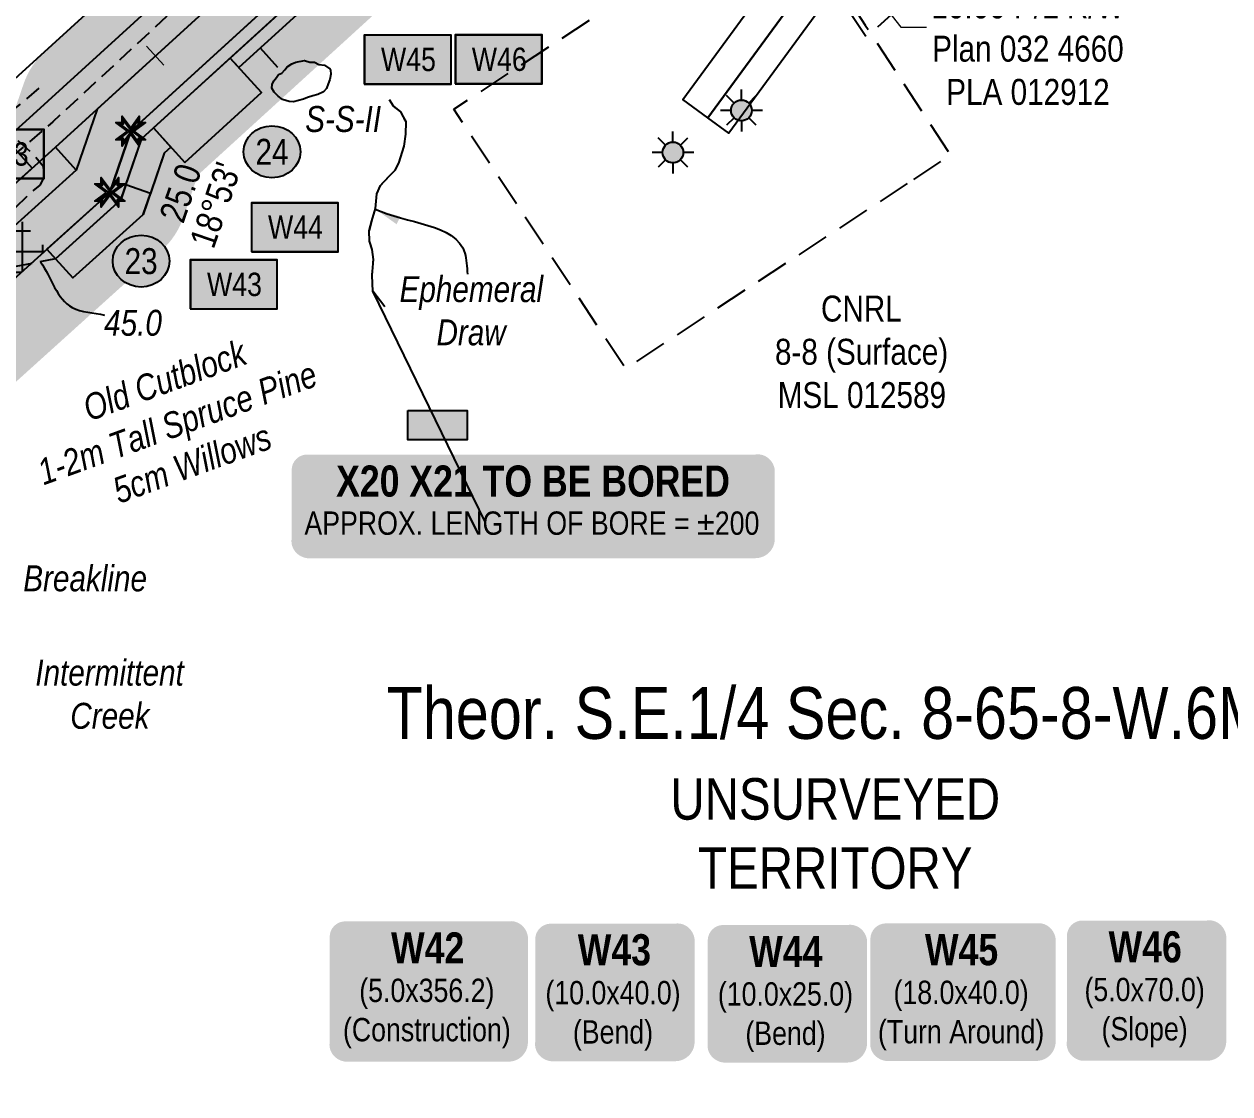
# Model space of a CAD drawing. Extents: x 355004 to 366534, y 6048595 to 6058688.
# Drawn here: x 359943.1 to 360408.2, y 6052949.8 to 6053362.4 of the extents above; entities that cross this region are included whole.
import ezdxf
from ezdxf.enums import TextEntityAlignment as Align

# ---------------------------------------------------------------- set-up
doc = ezdxf.new("R2010")
doc.units = 0
doc.header["$LTSCALE"] = 5
doc.header["$PDSIZE"] = 5
for name, pattern in [('foc-ACCESSROAD', [3.75, 2.5, -1.25]), ('foc-TIELINE', [1.875, 1.25, -0.625]), ('foc-TOPO-ephemeral', [6.25, 3.125, -0.625, 0.625, -0.625, 0.625, -0.625]), ('UG_PIPE', [1.875, 1.25, -0.625])]:
    doc.linetypes.add(name, pattern=pattern)
doc.layers.get('Defpoints').update_dxf_attribs({"color": 9})
for name, color, linetype in [('AS-PIPE-UG', 44, 'UG_PIPE'), ('AS-UNDERLAY-H', 141, 'Continuous'), ('C-AR', 13, 'foc-ACCESSROAD'), ('C-RW', 13, 'Continuous'), ('C-SYMBOL', 7, 'Continuous'), ('C-WS', 13, 'foc-ACCESSROAD'), ('C-WS-S', 8, 'Continuous'), ('L-BD1', 253, 'Continuous'), ('L-MON', 1, 'Continuous'), ('L-UNS-T', 3, 'Continuous'), ('P-BUFFER-H 30m', 51, 'Continuous'), ('P-ELEVATION', 7, 'Continuous'), ('P-PROPOSED', 10, 'Continuous'), ('P-PROPOSED-H', 21, 'Continuous'), ('P-TEMP-BLOCKS', 250, 'Continuous'), ('P-TEMP-BLUE', 146, 'Continuous'), ('P-TEMP-BLUE-BORE-H', 131, 'Continuous'), ('P-TEMP-NO CUT-H', 104, 'Continuous'), ('P-TXT', 4, 'Continuous'), ('T-BUSH-T', 110, 'Continuous'), ('T-DRAW', 143, 'foc-TOPO-ephemeral'), ('T-TIE', 201, 'foc-TIELINE'), ('T-WATER-T', 170, 'Continuous'), ('WETLAND', 143, 'Continuous'), ('WETLAND-T', 146, 'Continuous')]:
    doc.layers.add(name, color=color, linetype=linetype)
for name, color, linetype, lineweight in [('C-RW-T', 13, 'Continuous', 9), ('C-WS-T', 13, 'Continuous', 9), ('T-TEXT', 48, 'Continuous', 18), ('T-TIE-T', 201, 'Continuous', 18)]:
    doc.layers.add(name, color=color, linetype=linetype, lineweight=lineweight)
doc.layers.add('P-TEMP-BLUE-H', color=7, linetype='Continuous', true_color=0x99e6ff)
doc.styles.add('175L', font='ARIALN.TTF', dxfattribs={"height": 20})
doc.styles.add('80', font='ARIALN.TTF', dxfattribs={"height": 10})
doc.styles.add('80CG', font='ARIALN.TTF', dxfattribs={"height": 10})
doc.styles.add('80L', font='ARIALN.TTF', dxfattribs={"height": 10})
doc.styles.add('80LS', font='ARIALNI.TTF', dxfattribs={"height": 10})
doc.styles.add('BOLD', font='ARIALNB.TTF')
doc.styles.add('foc-LtypeFont', font='ARIALN.TTF', dxfattribs={"height": 7.35})
doc.styles.get("Standard").update_dxf_attribs({"font": 'ARIALN.TTF'})
doc.linetypes.add('foc-TOPO-flowdirection-NOLINE', pattern='A,0,[">",foc-LtypeFont,S=0.3,R=0,X=0,Y=-0.945],-20,[">",foc-LtypeFont,S=0.3,R=0,X=0,Y=-0.945],0', length=20)
doc.dimstyles.new('Compass 5 000', dxfattribs={"dimscale": 5, "dimtxt": 9, "dimasz": 2, "dimexe": 0.2, "dimexo": 0.0625, "dimgap": 0.5, "dimtad": 0, "dimtih": 1, "dimtoh": 1, "dimzin": 0, "dimdsep": 46, "dimtxsty": '80CG', "dimcen": 0.1, "dimse1": 1, "dimse2": 1, "dimclrd": 256, "dimclrt": 256, "dimaunit": 1, "dimadec": 4, "dimazin": 0, "dimtfac": 0.06, "dimtofl": 0, "dimtmove": 0, "dimatfit": 1, "dimfxl": 0.2, "dimtolj": 1, "dimtzin": 0, "dimlwd": -1, "dimarcsym": 0})

# ---------------------------------------------------------------- blocks, each defined once
blk = doc.blocks.new('*D402')
at = {"layer": 'C-RW-T', "transparency": 16777216}
for p, q in [((359742.48, 6053199.38), (359732.48, 6053199.38)), ((359763.85, 6053175.88), (359742.48, 6053199.38)), ((359787.41, 6053149.99), (359794.14, 6053142.59))]:
    blk.add_line(p, q, dxfattribs=at)
for points in [[(359765.08, 6053177), (359762.62, 6053174.76), (359770.58, 6053168.48)], [(359788.64, 6053151.11), (359786.17, 6053148.86), (359780.68, 6053157.38)]]:
    blk.add_solid(points, dxfattribs=at)
at = {"layer": 'Defpoints', "color": 0, "transparency": 16777216}
for p in [(359976.63, 6053355.93), (359986.73, 6053344.82), (359780.68, 6053157.38)]:
    blk.add_point(p, dxfattribs=at)
at = {"layer": 'C-RW-T', "transparency": 16777216, "insert": (359693.39, 6053199.38), "char_height": 10, "attachment_point": 5, "style": '80CG'}
blk.add_mtext('\\A1;CNRL\\P15.00 P/L R/W\\PPlan 022 2073\\PPLA 002731', dxfattribs=at)
blk = doc.blocks.new('*D408')
at = {"layer": 'C-RW-T', "transparency": 16777216}
for p, q in [((360252.04, 6053398.86), (360245.91, 6053406.77)), ((360270.43, 6053375.16), (360281.25, 6053361.21)), ((360281.25, 6053361.21), (360291.25, 6053361.21))]:
    blk.add_line(p, q, dxfattribs=at)
for points in [[(360253.36, 6053399.89), (360250.73, 6053397.84), (360258.17, 6053390.96)], [(360271.75, 6053376.18), (360269.11, 6053374.14), (360264.3, 6053383.06)]]:
    blk.add_solid(points, dxfattribs=at)
at = {"layer": 'Defpoints', "color": 0, "transparency": 16777216}
for p in [(360265.81, 6053396.88), (360271.93, 6053388.99), (360264.3, 6053383.06)]:
    blk.add_point(p, dxfattribs=at)
at = {"layer": 'C-RW-T', "transparency": 16777216, "insert": (360330.33, 6053361.21), "char_height": 10, "attachment_point": 5, "style": '80CG'}
blk.add_mtext('\\A1;CNRL\\P10.00 P/L R/W\\PPlan 032 4660\\PPLA 012912', dxfattribs=at)
blk = doc.blocks.new('*D419')
at = {"layer": 'C-RW-T', "transparency": 16777216}
for p, q in [((359936.08, 6053413.43), (359926.08, 6053413.43)), ((359966.72, 6053379.76), (359936.08, 6053413.43)), ((359990.23, 6053353.93), (359996.96, 6053346.53))]:
    blk.add_line(p, q, dxfattribs=at)
for points in [[(359967.95, 6053380.88), (359965.49, 6053378.64), (359973.45, 6053372.37)], [(359991.47, 6053355.05), (359989, 6053352.8), (359983.5, 6053361.32)]]:
    blk.add_solid(points, dxfattribs=at)
at = {"layer": 'Defpoints', "color": 0, "transparency": 16777216}
for p in [(360003.08, 6053399.33), (360013.13, 6053388.28), (359973.45, 6053372.37)]:
    blk.add_point(p, dxfattribs=at)
at = {"layer": 'C-RW-T', "transparency": 16777216, "insert": (359887, 6053413.43), "char_height": 10, "attachment_point": 5, "style": '80CG', "bg_fill": 3, "box_fill_scale": 1.1, "bg_fill_color": 256, "bg_fill_true_color": 13158600, "bg_fill_transparency": 0}
blk.add_mtext('\\A1;CNRL\\P15.00 P/L R/W\\PPLA 112056', dxfattribs=at)
blk = doc.blocks.new('GAS')
h = blk.add_hatch(color=255)
h.dxf.hatch_style = 1
edge = h.paths.add_edge_path()
edge.add_arc((0, 0), 0.9, 0, 360)
for p, q in [((-0.571, 0.571), (-1.142, 1.142)), ((0, 0.808), (0, 1.616)), ((0.571, 0.571), (1.142, 1.142)), ((-0.808, 0), (-1.616, 0)), ((1.616, 0), (0.808, 0)), ((-0.571, -0.571), (-1.142, -1.142)), ((0, -0.808), (0, -1.616)), ((1.142, -1.142), (0.571, -0.571))]:
    blk.add_line(p, q)
blk.add_circle((0, 0), 0.8)
blk = doc.blocks.new('*U459')
at = {"true_color": 0x99e6ff}
h = blk.add_hatch(color=141, dxfattribs=at)
edge = h.paths.add_edge_path()
edge.add_line((-24, -33.07), (24, -33.07))
edge.add_arc((24, -27.07), 6, 270, 360)
edge.add_line((30, -27.07), (30, 12.5))
edge.add_arc((24, 12.5), 6, 0, 90)
edge.add_line((24, 18.5), (-24, 18.5))
edge.add_arc((-24, 12.5), 6, 90, 180)
edge.add_line((-30, 12.5), (-30, -27.07))
edge.add_arc((-24, -27.07), 6, 180, 270)
at = {"color": 250, "flags": 128}
blk.add_lwpolyline([(-24, -33.07, 3, 3, 0), (24, -33.07, 3, 3, 0.414214), (30, -27.07, 3, 3, 0), (30, 12.5, 3, 0, 0.414214), (24, 18.5, 0, 0, 0), (-24, 18.5, 0, 0, 0.414214), (-30, 12.5, 0, 0, 0), (-30, -27.07, 0, 3, 0.414214)], format="xyseb", close=True, dxfattribs=at)
at = {"flags": 128}
blk.add_lwpolyline([(-16.92, 6.49, 0, 7.5, 0), (0, 0, 0, 0, 0)], format="xyseb", dxfattribs=at)
at = {"color": 250}
for tag, p, height, style in [('TEMP_AREA_W1_001', (-9.21, 2.24), 12, 'BOLD'), ('ENTER_TEXT_001', (-30.66, -12.62), 9, '80')]:
    blk.add_attdef(tag, p, '', height=height, dxfattribs=dict(at, style=style))
blk = doc.blocks.new('*U460')
at = {"true_color": 0x99e6ff}
h = blk.add_hatch(color=141, dxfattribs=at)
edge = h.paths.add_edge_path()
edge.add_line((-24, -33.07), (24, -33.07))
edge.add_arc((24, -27.07), 6, 270, 360)
edge.add_line((30, -27.07), (30, 12.5))
edge.add_arc((24, 12.5), 6, 0, 90)
edge.add_line((24, 18.5), (-24, 18.5))
edge.add_arc((-24, 12.5), 6, 90, 180)
edge.add_line((-30, 12.5), (-30, -27.07))
edge.add_arc((-24, -27.07), 6, 180, 270)
at = {"color": 250, "flags": 128}
blk.add_lwpolyline([(-24, -33.07, 3, 3, 0), (24, -33.07, 3, 3, 0.414214), (30, -27.07, 3, 3, 0), (30, 12.5, 3, 0, 0.414214), (24, 18.5, 0, 0, 0), (-24, 18.5, 0, 0, 0.414214), (-30, 12.5, 0, 0, 0), (-30, -27.07, 0, 3, 0.414214)], format="xyseb", close=True, dxfattribs=at)
at = {"flags": 128}
blk.add_lwpolyline([(11.04, 6.99, 0, 7.5, 0), (0, 0, 0, 0, 0)], format="xyseb", dxfattribs=at)
at = {"color": 250}
for tag, p, height, style in [('TEMP_AREA_W1_001', (-9.21, 2.24), 12, 'BOLD'), ('ENTER_TEXT_001', (-30.66, -12.62), 9, '80')]:
    blk.add_attdef(tag, p, '', height=height, dxfattribs=dict(at, style=style))
blk = doc.blocks.new('*U458')
at = {"true_color": 0x99e6ff}
h = blk.add_hatch(color=141, dxfattribs=at)
edge = h.paths.add_edge_path()
edge.add_line((-29, -33.07), (29, -33.07))
edge.add_arc((29, -27.07), 6, 270, 360)
edge.add_line((35, -27.07), (35, 12.5))
edge.add_arc((29, 12.5), 6, 0, 90)
edge.add_line((29, 18.5), (-29, 18.5))
edge.add_arc((-29, 12.5), 6, 90, 180)
edge.add_line((-35, 12.5), (-35, -27.07))
edge.add_arc((-29, -27.07), 6, 180, 270)
at = {"color": 250, "flags": 128}
blk.add_lwpolyline([(-29, -33.07, 3, 3, 0), (29, -33.07, 3, 3, 0.414214), (35, -27.07, 3, 3, 0), (35, 12.5, 3, 0, 0.414214), (29, 18.5, 0, 0, 0), (-29, 18.5, 0, 0, 0.414214), (-35, 12.5, 0, 0, 0), (-35, -27.07, 0, 3, 0.414214)], format="xyseb", close=True, dxfattribs=at)
at = {"flags": 128}
blk.add_lwpolyline([(-9.69, -19.04, 0, 7.5, 0), (0, 0, 0, 0, 0)], format="xyseb", dxfattribs=at)
at = {"color": 250}
for tag, p, height, style in [('TEMP_AREA_W1_001', (-9.21, 2.24), 12, 'BOLD'), ('ENTER_TEXT_001', (-30.66, -12.62), 9, '80')]:
    blk.add_attdef(tag, p, '', height=height, dxfattribs=dict(at, style=style))
blk = doc.blocks.new('*U461')
at = {"true_color": 0x99e6ff}
h = blk.add_hatch(color=141, dxfattribs=at)
edge = h.paths.add_edge_path()
edge.add_line((-24, -34.13), (24, -34.13))
edge.add_arc((24, -28.13), 6, 270, 360)
edge.add_line((30, -28.13), (30, 12.5))
edge.add_arc((24, 12.5), 6, 0, 90)
edge.add_line((24, 18.5), (-24, 18.5))
edge.add_arc((-24, 12.5), 6, 90, 180)
edge.add_line((-30, 12.5), (-30, -28.13))
edge.add_arc((-24, -28.13), 6, 180, 270)
at = {"color": 250, "flags": 128}
blk.add_lwpolyline([(-24, -34.13, 3, 3, 0), (24, -34.13, 3, 3, 0.414214), (30, -28.13, 3, 3, 0), (30, 12.5, 3, 0, 0.414214), (24, 18.5, 0, 0, 0), (-24, 18.5, 0, 0, 0.414214), (-30, 12.5, 0, 0, 0), (-30, -28.13, 0, 3, 0.414214)], format="xyseb", close=True, dxfattribs=at)
at = {"flags": 128}
blk.add_lwpolyline([(12.53, 0.61, 0, 7.5, 0), (0, 0, 0, 0, 0)], format="xyseb", dxfattribs=at)
at = {"color": 250}
for tag, p, height, style in [('TEMP_AREA_W1_001', (-9.21, 2.24), 12, 'BOLD'), ('ENTER_TEXT_001', (-30.66, -12.62), 9, '80')]:
    blk.add_attdef(tag, p, '', height=height, dxfattribs=dict(at, style=style))
blk = doc.blocks.new('*D470')
at = {"layer": 'Defpoints', "color": 0, "transparency": 16777216}
for p in [(360032.92, 6053385.86), (360042.98, 6053374.74), (360017.41, 6053371.83)]:
    blk.add_point(p, dxfattribs=at)
at = {"layer": 'P-TXT', "transparency": 16777216}
for p, q in [((359997.6, 6053393.72), (359987.6, 6053393.72)), ((360010.7, 6053379.24), (359997.6, 6053393.72)), ((360034.17, 6053353.29), (360040.88, 6053345.87))]:
    blk.add_line(p, q, dxfattribs=at)
for points in [[(360011.93, 6053380.36), (360009.46, 6053378.13), (360017.41, 6053371.83)], [(360035.41, 6053354.41), (360032.94, 6053352.17), (360027.46, 6053360.7)]]:
    blk.add_solid(points, dxfattribs=at)
at = {"layer": 'P-TXT', "transparency": 16777216, "insert": (359974.85, 6053393.72), "char_height": 10, "attachment_point": 5, "style": '80CG'}
blk.add_mtext('\\A1;15.0', dxfattribs=at)
blk = doc.blocks.new('TEMP')
h = blk.add_hatch(color=255)
h.dxf.hatch_style = 1
h.paths.add_polyline_path([(0, 0.251), (-0.666, 1.152), (-0.666, 0.666), (-1.152, 0.666), (-0.251, 0), (-1.152, -0.666), (-0.666, -0.666), (-0.666, -1.152), (0, -0.251), (0.666, -1.152), (0.666, -0.666), (1.152, -0.666), (0.251, 0), (1.152, 0.666), (0.666, 0.666), (0.666, 1.152)])
h.paths.add_polyline_path([(0.566, 0.849), (0.566, 0.566), (0.849, 0.566), (0.083, 0), (0.849, -0.566), (0.566, -0.566), (0.566, -0.849), (0, -0.083), (-0.566, -0.849), (-0.566, -0.566), (-0.849, -0.566), (-0.083, 0), (-0.849, 0.566), (-0.566, 0.566), (-0.566, 0.849), (0, 0.083)], flags=16)
h = blk.add_hatch(color=1)
h.dxf.hatch_style = 1
h.paths.add_polyline_path([(0, 0.083), (-0.566, 0.849), (-0.566, 0.566), (-0.849, 0.566), (-0.083, 0), (-0.849, -0.566), (-0.566, -0.566), (-0.566, -0.849), (0, -0.083), (0.566, -0.849), (0.566, -0.566), (0.849, -0.566), (0.083, 0), (0.849, 0.566), (0.566, 0.566), (0.566, 0.849)])
at = {"color": 1}
for p, q in [((-0.083, 0), (0.083, 0)), ((0, 0.083), (0, -0.083))]:
    blk.add_line(p, q, dxfattribs=at)
at = {"color": 255, "flags": 128}
blk.add_lwpolyline([(-0.251, 0), (-1.152, 0.666), (-0.666, 0.666), (-0.666, 1.152), (0, 0.251), (0.666, 1.152), (0.666, 0.666), (1.152, 0.666), (0.251, 0), (1.152, -0.666), (0.666, -0.666), (0.666, -1.152), (0, -0.251), (-0.666, -1.152), (-0.666, -0.666), (-1.152, -0.666)], close=True, dxfattribs=at)
at = {"color": 1, "flags": 128}
blk.add_lwpolyline([(-0.083, 0), (-0.849, 0.566), (-0.566, 0.566), (-0.566, 0.849), (0, 0.083), (0.566, 0.849), (0.566, 0.566), (0.849, 0.566), (0.083, 0), (0.849, -0.566), (0.566, -0.566), (0.566, -0.849), (0, -0.083), (-0.566, -0.849), (-0.566, -0.566), (-0.849, -0.566)], close=True, dxfattribs=at)
blk = doc.blocks.new('Temp_Area5')
at = {"true_color": 0x99e6ff}
h = blk.add_hatch(color=141, dxfattribs=at)
h.dxf.hatch_style = 1
h.paths.add_polyline_path([(-16.83, -9.44), (16.33, -9.44), (16.33, 9.05), (-16.83, 9.05)])
at = {"color": 250}
for points in [[(-17.03, -9.64), (16.53, -9.64), (16.53, 9.25), (-17.03, 9.25)], [(-16.93, -9.54), (16.43, -9.54), (16.43, 9.15), (-16.93, 9.15)]]:
    blk.add_lwpolyline(points, close=True, dxfattribs=at)
at = {"color": 250, "style": '80L'}
blk.add_attdef('TEMPORARY', text='', height=9, dxfattribs=at).set_placement((0, -0.15), align=Align.MIDDLE_CENTER)
blk = doc.blocks.new('Induction_Bend_No')
at = {"layer": 'P-ELEVATION'}
h = blk.add_hatch(color=111, dxfattribs=at)
h.dxf.hatch_style = 1
edge = h.paths.add_edge_path()
edge.add_ellipse((0, 0), major_axis=(-10.94, 0), ratio=0.913794, start_angle=0, end_angle=360)
at = {"layer": 'P-ELEVATION', "color": 7, "flags": 128}
blk.add_lwpolyline([(0, 0, 5, 0, 0), (-8.54, -4.54, 0, 0, 0)], format="xyseb", dxfattribs=at)
at = {"layer": 'P-ELEVATION', "color": 7}
blk.add_ellipse((0, 0), major_axis=(-10.94, 0), ratio=0.913794, dxfattribs=at)
at = {"layer": 'P-ELEVATION', "style": '80'}
blk.add_attdef('BEND', text='', height=10, dxfattribs=at).set_placement((0, 0), align=Align.MIDDLE_CENTER)
blk = doc.blocks.new('*U650')
at = {"true_color": 0x99e6ff}
h = blk.add_hatch(color=141, dxfattribs=at)
edge = h.paths.add_edge_path()
edge.add_line((-31.5, -34.13), (31.5, -34.13))
edge.add_arc((31.5, -28.13), 6, 270, 360)
edge.add_line((37.5, -28.13), (37.5, 12.5))
edge.add_arc((31.5, 12.5), 6, 0, 90)
edge.add_line((31.5, 18.5), (-31.5, 18.5))
edge.add_arc((-31.5, 12.5), 6, 90, 180)
edge.add_line((-37.5, 12.5), (-37.5, -28.13))
edge.add_arc((-31.5, -28.13), 6, 180, 270)
at = {"color": 250, "flags": 128}
blk.add_lwpolyline([(-31.5, -34.13, 3, 3, 0), (31.5, -34.13, 3, 3, 0.414214), (37.5, -28.13, 3, 3, 0), (37.5, 12.5, 3, 0, 0.414214), (31.5, 18.5, 0, 0, 0), (-31.5, 18.5, 0, 0, 0.414214), (-37.5, 12.5, 0, 0, 0), (-37.5, -28.13, 0, 3, 0.414214)], format="xyseb", close=True, dxfattribs=at)
at = {"flags": 128}
blk.add_lwpolyline([(-0.55, -24.14, 0, 7.5, 0), (0, 0, 0, 0, 0)], format="xyseb", dxfattribs=at)
at = {"color": 250}
for tag, p, height, style in [('TEMP_AREA_W1_001', (-9.21, 2.24), 12, 'BOLD'), ('ENTER_TEXT_001', (-30.66, -12.62), 9, '80')]:
    blk.add_attdef(tag, p, '', height=height, dxfattribs=dict(at, style=style))
blk = doc.blocks.new('*U660')
h = blk.add_hatch(color=50)
edge = h.paths.add_edge_path()
edge.add_line((-86.5, -20), (86.5, -20))
edge.add_arc((86.5, -14), 6, 270, 360)
edge.add_line((92.5, -14), (92.5, 12.5))
edge.add_arc((86.5, 12.5), 6, 0, 90)
edge.add_line((86.5, 18.5), (-86.5, 18.5))
edge.add_arc((-86.5, 12.5), 6, 90, 180)
edge.add_line((-92.5, 12.5), (-92.5, -14))
edge.add_arc((-86.5, -14), 6, 180, 270)
at = {"color": 4, "flags": 128}
blk.add_lwpolyline([(-86.5, -20, 3, 3, 0), (86.5, -20, 3, 3, 0.414214), (92.5, -14, 3, 3, 0), (92.5, 12.5, 3, 0, 0.414214), (86.5, 18.5, 0, 0, 0), (-86.5, 18.5, 0, 0, 0.414214), (-92.5, 12.5, 0, 0, 0), (-92.5, -14, 0, 3, 0.414214)], format="xyseb", close=True, dxfattribs=at)
at = {"color": 4}
for tag, p, height, style in [('BORE_XING_001', (-67.69, 4.16), 12, 'BOLD'), ('APPROX_LENGTH_001', (-90.72, -12.48), 9, '80')]:
    blk.add_attdef(tag, p, '', height=height, dxfattribs=dict(at, style=style))

msp = doc.modelspace()

# ---------------------------------------------------------------- hatches: boundary and pattern name
at = {"layer": 'AS-UNDERLAY-H'}
h = msp.add_hatch(color=256, dxfattribs=at)
h.dxf.hatch_style = 1
h.paths.add_polyline_path([(360091.086, 6053213.44), (360114.031, 6053213.44), (360114.031, 6053202.107), (360091.086, 6053202.107)])
at = {"layer": 'P-BUFFER-H 30m'}
h = msp.add_hatch(color=256, dxfattribs=at)
h.dxf.hatch_style = 1
edge = h.paths.add_edge_path()
edge.add_line((360143.069, 6053526.88), (359951.046, 6053351.793))
edge.add_arc((359971.252, 6053329.632), 29.99, 132.35869, 161.1167)
edge.add_line((359942.876, 6053339.338), (359937.321, 6053323.097))
edge.add_line((359937.321, 6053323.097), (359592.181, 6053011.569))
edge.add_arc((359612.275, 6052989.307), 29.99, 132.06976, 183.19753)
edge.add_line((359582.332, 6052987.634), (359599.322, 6052683.515))
edge.add_line((359599.322, 6052683.515), (359596.231, 6052667.301))
edge.add_line((359596.231, 6052667.301), (359570.103, 6052530.209))
edge.add_line((359570.103, 6052530.209), (359561.718, 6052512.862))
edge.add_arc((359588.718, 6052499.81), 29.99, 154.2, 169.19794)
edge.add_line((359559.26, 6052505.431), (359520.794, 6052303.826))
edge.add_line((359520.794, 6052303.826), (359488.527, 6052200.413))
edge.add_arc((359517.156, 6052191.48), 29.99, 162.67106, 207.67106)
edge.add_line((359490.596, 6052177.553), (359491.392, 6052176.034))
edge.add_line((359491.392, 6052176.034), (359484.801, 6052154.909))
edge.add_line((359484.801, 6052154.909), (359480.575, 6052144.748))
edge.add_arc((359508.266, 6052133.232), 29.99, 157.4183, 162.05011)
edge.add_line((359479.736, 6052142.475), (359459.107, 6052078.797))
edge.add_line((359459.107, 6052078.797), (359420.237, 6052091.39))
edge.add_arc((359410.994, 6052062.859), 29.99, 72.05011, 109.95102)
edge.add_line((359400.761, 6052091.049), (359345.133, 6052070.856))
edge.add_arc((359355.366, 6052042.666), 29.99, 109.95102, 125.22263)
edge.add_line((359338.069, 6052067.165), (359259.654, 6052011.803))
edge.add_arc((359276.951, 6051987.304), 29.99, 125.22263, 137.4931)
edge.add_line((359254.842, 6052007.568), (359223.901, 6051973.809))
edge.add_line((359223.901, 6051973.809), (359143.115, 6051914.277))
edge.add_line((359143.115, 6051914.277), (359101.159, 6051900.867))
edge.add_line((359101.159, 6051900.867), (358953.961, 6051913.11))
edge.add_arc((358951.475, 6051883.223), 29.99, 85.24557, 90.55285)
edge.add_line((358951.186, 6051913.212), (358748.976, 6051911.26))
edge.add_line((358748.976, 6051911.26), (358742.176, 6051911.807))
edge.add_arc((358739.773, 6051881.913), 29.99, 85.40459, 85.5615)
edge.add_line((358742.094, 6051911.813), (358649.737, 6051918.982))
edge.add_line((358649.737, 6051918.982), (358486.278, 6051962.477))
edge.add_arc((358478.567, 6051933.495), 29.99, 75.0996, 88.59876)
edge.add_line((358479.3, 6051963.476), (358398.838, 6051965.444))
edge.add_arc((358398.105, 6051935.463), 29.99, 88.59876, 95.08604)
edge.add_line((358395.446, 6051965.335), (358160.468, 6051944.422))
edge.add_arc((358163.127, 6051914.55), 29.99, 95.08604, 105.50396)
edge.add_line((358155.111, 6051943.448), (358058.797, 6051916.731))
edge.add_arc((358066.813, 6051887.832), 29.99, 105.50396, 177.63192)
edge.add_line((358036.849, 6051889.071), (358035.733, 6051862.096))
edge.add_line((358035.733, 6051862.096), (357976.043, 6051864.565))
edge.add_arc((357974.804, 6051834.601), 29.99, 87.63192, 101.513)
edge.add_line((357968.818, 6051863.987), (357901.161, 6051850.206))
edge.add_arc((357907.147, 6051820.82), 29.99, 101.513, 115.72007)
edge.add_line((357894.132, 6051847.838), (357813.556, 6051809.025))
edge.add_arc((357826.571, 6051782.007), 29.99, 115.72007, 124.69389)
edge.add_line((357809.501, 6051806.664), (357673.279, 6051712.361))
edge.add_line((357673.279, 6051712.361), (357603.77, 6051671.451))
edge.add_line((357603.77, 6051671.451), (357573.233, 6051723.335))
edge.add_arc((357547.387, 6051708.123), 29.99, 30.4797, 124.6658)
edge.add_line((357530.329, 6051732.79), (357511.695, 6051719.903))
edge.add_line((357511.695, 6051719.903), (357462.202, 6051691.819))
edge.add_arc((357477.003, 6051665.736), 29.99, 119.57234, 284.12419)
edge.add_line((357484.321, 6051636.653), (357530.426, 6051648.254))
edge.add_line((357530.426, 6051648.254), (357561.974, 6051594.652))
edge.add_arc((357587.82, 6051609.864), 29.99, 210.4797, 300.4797)
edge.add_line((357603.032, 6051584.019), (357712.735, 6051648.587))
edge.add_arc((357697.523, 6051674.432), 29.99, 300.4797, 304.69389)
edge.add_line((357714.594, 6051649.775), (357849.274, 6051743.01))
edge.add_line((357849.274, 6051743.01), (357921.618, 6051777.859))
edge.add_line((357921.618, 6051777.859), (357978.416, 6051789.428))
edge.add_line((357978.416, 6051789.428), (358077.582, 6051785.327))
edge.add_arc((358078.821, 6051815.291), 29.99, 267.63192, 357.63192)
edge.add_line((358108.785, 6051814.052), (358110.406, 6051853.241))
edge.add_line((358110.406, 6051853.241), (358171.2, 6051870.106))
edge.add_line((358171.2, 6051870.106), (358399.554, 6051890.429))
edge.add_line((358399.554, 6051890.429), (358472.144, 6051888.654))
edge.add_line((358472.144, 6051888.654), (358634.438, 6051845.469))
edge.add_arc((358642.15, 6051874.451), 29.99, 255.0996, 265.5615)
edge.add_line((358639.829, 6051844.551), (358736.23, 6051837.068))
edge.add_line((358736.23, 6051837.068), (358744.985, 6051836.364))
edge.add_arc((358747.388, 6051866.258), 29.99, 265.40459, 270.55285)
edge.add_line((358747.677, 6051836.269), (358949.824, 6051838.22))
edge.add_line((358949.824, 6051838.22), (359103.853, 6051825.409))
edge.add_arc((359106.339, 6051855.296), 29.99, 265.24557, 287.72493)
edge.add_line((359115.469, 6051826.73), (359172.981, 6051845.112))
edge.add_arc((359163.851, 6051873.678), 29.99, 287.72493, 306.38676)
edge.add_line((359181.642, 6051849.535), (359271.899, 6051916.046))
edge.add_arc((359254.108, 6051940.189), 29.99, 306.38676, 317.4931)
edge.add_line((359276.216, 6051919.925), (359306.846, 6051953.344))
edge.add_line((359306.846, 6051953.344), (359376.384, 6052002.439))
edge.add_line((359376.384, 6052002.439), (359411.825, 6052015.304))
edge.add_line((359411.825, 6052015.304), (359478.796, 6051993.608))
edge.add_arc((359488.039, 6052022.138), 29.99, 252.05011, 342.05011)
edge.add_line((359516.569, 6052012.896), (359550.5, 6052117.638))
edge.add_line((359550.5, 6052117.638), (359554.82, 6052128.024))
edge.add_arc((359527.129, 6052139.541), 29.99, 337.4183, 342.67106)
edge.add_line((359555.758, 6052130.608), (359568.514, 6052171.49))
edge.add_arc((359539.885, 6052180.422), 29.99, 342.67106, 387.67106)
edge.add_line((359566.445, 6052194.35), (359565.649, 6052195.869))
edge.add_line((359565.649, 6052195.869), (359593.13, 6052283.943))
edge.add_arc((359564.501, 6052292.876), 29.99, 342.67106, 349.19794)
edge.add_line((359593.96, 6052287.255), (359631.796, 6052485.562))
edge.add_line((359631.796, 6052485.562), (359640.184, 6052502.913))
edge.add_arc((359613.183, 6052515.965), 29.99, 334.2, 349.20943)
edge.add_line((359642.643, 6052510.35), (359669.874, 6052653.229))
edge.add_line((359669.874, 6052653.229), (359681.365, 6052713.523))
edge.add_arc((359651.906, 6052719.138), 29.99, 349.20943, 410.11223)
edge.add_line((359671.138, 6052742.149), (359658.39, 6052970.331))
edge.add_line((359658.39, 6052970.331), (359996.208, 6053275.249))
edge.add_arc((359976.113, 6053297.512), 29.99, 312.06976, 341.1167)
edge.add_line((360004.489, 6053287.806), (360010.084, 6053304.161))
edge.add_line((360010.084, 6053304.161), (360223.514, 6053498.768))
edge.add_arc((360203.308, 6053520.929), 29.99, 312.35869, 396.35577)
edge.add_line((360227.46, 6053538.707), (360209.308, 6053563.367))
edge.add_line((360209.308, 6053563.367), (360241.485, 6053587.052))
edge.add_arc((360223.707, 6053611.204), 29.99, 306.35577, 312.36171)
edge.add_line((360243.915, 6053589.044), (360505.067, 6053827.19))
edge.add_line((360505.067, 6053827.19), (360518.528, 6053824.518))
edge.add_arc((360524.366, 6053853.934), 29.99, 258.77433, 299.11471)
edge.add_line((360538.958, 6053827.734), (360729.478, 6053933.84))
edge.add_line((360729.478, 6053933.84), (360791.055, 6053933.884))
edge.add_line((360791.055, 6053933.884), (361006.084, 6053896.718))
edge.add_arc((361011.192, 6053926.27), 29.99, 260.19377, 265.12042)
edge.add_line((361008.641, 6053896.389), (361094.666, 6053889.044))
edge.add_arc((361097.217, 6053918.926), 29.99, 265.12042, 286.95932)
edge.add_line((361105.965, 6053890.24), (361126.143, 6053896.393))
edge.add_line((361126.143, 6053896.393), (361168.273, 6053892.797))
edge.add_arc((361170.824, 6053922.678), 29.99, 265.12042, 320.52817)
edge.add_line((361193.974, 6053903.613), (361197.832, 6053908.297))
edge.add_arc((361174.681, 6053927.362), 29.99, 320.52817, 445.12042)
edge.add_line((361177.232, 6053957.243), (361016.947, 6053970.927))
edge.add_line((361016.947, 6053970.927), (360800.006, 6054008.424))
edge.add_arc((360794.898, 6053978.872), 29.99, 80.19377, 90.0412)
edge.add_line((360794.876, 6054008.862), (360717.759, 6054008.806))
edge.add_arc((360717.781, 6053978.816), 29.99, 90.0412, 119.11471)
edge.add_line((360703.189, 6054005.017), (360516.915, 6053901.276))
edge.add_line((360516.915, 6053901.276), (360497.38, 6053905.153))
edge.add_arc((360491.542, 6053875.736), 29.99, 78.77433, 132.36171)
edge.add_line((360471.335, 6053897.896), (360195.14, 6053646.034))
edge.add_line((360195.14, 6053646.034), (360128.635, 6053597.081))
edge.add_arc((360146.413, 6053572.929), 29.99, 126.35577, 216.35577)
edge.add_line((360122.26, 6053555.151), (360143.069, 6053526.88))
at = {"layer": 'P-PROPOSED-H'}
h = msp.add_hatch(color=256, dxfattribs=at)
h.dxf.hatch_style = 1
h.paths.add_polyline_path([(360183.228, 6053522.913), (359971.252, 6053329.632), (359963.183, 6053306.04), (359612.275, 6052989.307), (359629.47, 6052681.514), (359625.691, 6052661.687), (359598.823, 6052520.713), (359588.718, 6052499.81), (359549.932, 6052296.526), (359517.156, 6052191.48), (359523.721, 6052178.96), (359513.02, 6052144.664), (359508.266, 6052133.232), (359478.395, 6052041.025), (359410.994, 6052062.859), (359355.366, 6052042.666), (359276.951, 6051987.304), (359244.039, 6051951.396), (359156.939, 6051887.211), (359104.612, 6051870.486), (358951.475, 6051883.223), (358747.917, 6051881.259), (358739.773, 6051881.913), (358644.679, 6051889.295), (358478.567, 6051933.495), (358398.105, 6051935.463), (358163.127, 6051914.55), (358066.813, 6051887.832), (358064.458, 6051830.893), (357974.804, 6051834.601), (357907.147, 6051820.82), (357826.571, 6051782.007), (357689.442, 6051687.075), (357593.137, 6051630.393), (357547.387, 6051708.123), (357527.656, 6051694.479), (357477.003, 6051665.736), (357528.584, 6051678.715), (357542.475, 6051686.907), (357587.82, 6051609.864), (357697.523, 6051674.432), (357834.139, 6051769.008), (357911.97, 6051806.499), (357976.008, 6051819.543), (358078.821, 6051815.291), (358081.344, 6051876.302), (358165.818, 6051899.735), (358398.588, 6051920.452), (358476.426, 6051918.548), (358642.15, 6051874.451), (358738.592, 6051866.965), (358747.388, 6051866.258), (358950.925, 6051868.222), (359106.339, 6051855.296), (359163.851, 6051873.678), (359254.108, 6051940.189), (359286.916, 6051975.984), (359362.372, 6052029.257), (359411.271, 6052047.008), (359488.039, 6052022.138), (359522.344, 6052128.034), (359527.129, 6052139.541), (359539.885, 6052180.422), (359533.32, 6052192.943), (359564.501, 6052292.876), (359603.077, 6052495.061), (359613.183, 6052515.965), (359640.414, 6052658.844), (359651.906, 6052719.138), (359642.024, 6052725.618), (359627.647, 6052982.982), (359976.113, 6053297.512), (359984.196, 6053321.142), (360203.308, 6053520.929), (360167.378, 6053569.742), (360223.707, 6053611.204), (360496.051, 6053859.554), (360524.366, 6053853.934), (360721.68, 6053963.824), (360793.617, 6053963.876), (361011.192, 6053926.27), (361097.217, 6053918.926), (361122.929, 6053926.767), (361170.824, 6053922.678), (361174.681, 6053927.362), (361013.11, 6053941.156), (360794.898, 6053978.872), (360717.781, 6053978.816), (360521.883, 6053869.715), (360491.542, 6053875.736), (360214.185, 6053622.814), (360146.413, 6053572.929)])
at = {"layer": 'P-TEMP-BLUE-BORE-H'}
h = msp.add_hatch(color=256, dxfattribs=at)
h.dxf.hatch_style = 1
h.paths.add_polyline_path([(359941.828, 6053286.765), (359815.191, 6053172.461), (359825.238, 6053161.33), (359951.875, 6053275.634)])
at = {"layer": 'P-TEMP-BLUE-H'}
h = msp.add_hatch(color=256, dxfattribs=at)
h.dxf.hatch_style = 1
h.paths.add_polyline_path([(359955.224, 6053271.924), (359980.424, 6053294.669), (359988.511, 6053318.311), (360207.623, 6053518.099), (360205.126, 6053522.586), (359984.196, 6053321.142), (359976.113, 6053297.512), (359951.875, 6053275.634)])
h = msp.add_hatch(color=256, dxfattribs=at)
h.dxf.hatch_style = 1
h.paths.add_polyline_path([(360077.601, 6053392.78), (360025.893, 6053345.632), (360022.525, 6053349.326), (360074.233, 6053396.474)])
h = msp.add_hatch(color=256, dxfattribs=at)
h.dxf.hatch_style = 1
h.paths.add_polyline_path([(360005.101, 6053309.087), (360034.649, 6053336.029), (360022.525, 6053349.326), (359992.977, 6053322.384)])
h = msp.add_hatch(color=256, dxfattribs=at)
h.dxf.hatch_style = 1
h.paths.add_polyline_path([(359963.183, 6053306.04), (359955.145, 6053314.945), (359971.252, 6053329.632)])
h = msp.add_hatch(color=256, dxfattribs=at)
h.dxf.hatch_style = 1
h.paths.add_polyline_path([(359982.378, 6053300.384), (359988.511, 6053318.311), (359992.977, 6053322.384), (359999.712, 6053314.997), (359997.14, 6053312.651), (359991.837, 6053297.149)])
h = msp.add_hatch(color=256, dxfattribs=at)
h.dxf.hatch_style = 1
h.paths.add_polyline_path([(359955.248, 6053271.897), (359961.922, 6053264.503), (359989.044, 6053288.983), (359991.837, 6053297.149), (359982.378, 6053300.384), (359980.424, 6053294.669)])
at = {"layer": 'P-TEMP-NO CUT-H', "ltscale": 2}
h = msp.add_hatch(dxfattribs=at)
h.set_pattern_fill('ANSI37', color=256, scale=2.498483, angle=45)
h.set_pattern_definition([(90, (-915.4465, 2008.4525), (-7.932684962, 1e-15), []), (180, (-915.4465, 2008.4525), (-1e-15, -7.932684962), [])])
h.paths.add_polyline_path([(359941.828, 6053286.765), (359815.191, 6053172.461), (359825.238, 6053161.33), (359951.875, 6053275.634)])

# ---------------------------------------------------------------- linework, layer by layer
at = {"layer": 'AS-PIPE-UG', "flags": 128}
for points in [[(360205.355, 6053555.685), (360184.604, 6053536.319), (360141.208, 6053495.896), (360103.687, 6053461.822), (360044.175, 6053406.814), (360000.163, 6053367.285), (359954.182, 6053324.772), (359928.184, 6053302.565)], [(359506.159, 6052168.067), (359514.435, 6052194.692), (359527.263, 6052236.655), (359538.562, 6052276.992), (359540.099, 6052282.757), (359541.552, 6052289.136), (359543.219, 6052297.131), (359558.133, 6052371.711), (359569.31, 6052428.759), (359587.058, 6052515.673), (359600.181, 6052564.991), (359612.872, 6052620.637), (359621.194, 6052661.437), (359620.11, 6052774.646), (359613.14, 6052885.084), (359609.083, 6052940.886), (359607.42, 6052977.782), (359607.863, 6052981.284), (359608.182, 6052985.912), (359609.158, 6052989.882), (359612.032, 6052995.673), (359617.682, 6053003.518), (359623.154, 6053008.252), (359645.365, 6053027.548), (359686.172, 6053065.069), (359792.748, 6053164.877), (359933.683, 6053285.613), (359944.201, 6053296.04), (359949.227, 6053300.249), (359950.954, 6053303.642), (359950.494, 6053307.412), (359946.249, 6053312.556), (359939.793, 6053318.231), (359935.94, 6053322.533), (359935.801, 6053325.693), (359937.14, 6053328.101), (359942.231, 6053331.987), (359950.825, 6053339.413)]]:
    msp.add_lwpolyline(points, dxfattribs=at)
at = {"layer": 'AS-UNDERLAY-H'}
msp.add_lwpolyline([(360091.086, 6053213.44), (360114.031, 6053213.44), (360114.031, 6053202.107), (360091.086, 6053202.107)], close=True, dxfattribs=at)
at = {"layer": 'C-AR', "flags": 128}
msp.add_lwpolyline([(360790.249, 6053926.314), (361006.155, 6053888.884), (361090.189, 6053881.237), (361090.007, 6053875.231), (361088.788, 6053861.288), (361003.744, 6053868.717), (360788.664, 6053905.892), (360736.756, 6053905.854), (360636.08, 6053849.793), (360605.374, 6053832.695), (360533.969, 6053792.917), (360513.482, 6053796.983), (360321.975, 6053622.359), (360240.419, 6053548.103), (360233.057, 6053541.373), (360313.75, 6053398.831), (360267.988, 6053357.315), (360258.455, 6053371.835), (360256.88, 6053374.235), (360286.201, 6053400.836), (360288.427, 6053402.855), (360287.095, 6053405.198), (360277.892, 6053419.258), (360210.439, 6053540.452), (360207.726, 6053545.241), (360213.133, 6053550.218), (360215.258, 6053552.173), (360287.951, 6053618.673), (360507.471, 6053818.559), (360530.658, 6053813.957), (360606.091, 6053855.981), (360636.796, 6053873.077), (360731.446, 6053926.158), (360790.249, 6053926.314)], close=True, dxfattribs=at)
at = {"layer": 'C-RW', "flags": 128}
msp.add_lwpolyline([(360725.579, 6053948.832), (360526.85, 6053838.154), (360500.559, 6053843.372), (360211.635, 6053579.902), (360206.922, 6053585.072), (360190.469, 6053570.074), (359935.007, 6053337.196), (359926.132, 6053329.185), (359936.179, 6053318.054), (359946.24, 6053306.907), (359599.978, 6052994.367), (359617.411, 6052682.314)], dxfattribs=at)
at = {"layer": 'C-RW'}
msp.add_lwpolyline([(359617.411, 6052682.314), (359599.978, 6052994.367), (359955.145, 6053314.945), (360507.472, 6053818.559), (360530.658, 6053813.957), (360731.557, 6053925.844), (360790.372, 6053925.886), (361006.333, 6053888.559), (361177.749, 6053873.925), (361179.032, 6053888.865), (361008.251, 6053903.445), (360791.653, 6053940.882), (360727.658, 6053940.836), (360528.175, 6053829.738), (360502.963, 6053834.741), (360190.149, 6053549.491), (359945.084, 6053326.092), (359584.606, 6053000.692), (359602.336, 6052683.315)], dxfattribs=at)
at = {"layer": 'C-RW', "flags": 128}
for points in [[(360209.593, 6053567.216), (360199.256, 6053557.794), (360276.889, 6053418.328), (360273.872, 6053403.558), (360248.048, 6053382.471), (360206.88, 6053326.212), (360197.199, 6053333.296), (360239.272, 6053390.793), (360262.974, 6053410.147), (360264.247, 6053416.376), (360190.149, 6053549.491), (360191.082, 6053569.573), (360041.294, 6053693.699), (360033.142, 6053836.489), (359990.429, 6053896.09), (359998.555, 6053901.913), (360042.957, 6053839.954), (360051.026, 6053698.617)], [(360199.256, 6053557.794), (360206.846, 6053564.713), (360287.425, 6053419.955), (360282.953, 6053398.068), (360255.36, 6053375.536), (360214.947, 6053320.309), (360206.88, 6053326.212), (360248.048, 6053382.471), (360273.872, 6053403.558), (360276.889, 6053418.328)]]:
    msp.add_lwpolyline(points, close=True, dxfattribs=at)
at = {"layer": 'C-WS', "flags": 128}
msp.add_lwpolyline([(360283.765, 6053300.916), (360175.124, 6053229.58), (360108.832, 6053329.571), (360234.635, 6053412.177), (360245.948, 6053394.947), (360252.522, 6053384.936), (360256.45, 6053378.953), (360258.026, 6053376.553), (360267.559, 6053362.034), (360300.482, 6053311.892), (360283.765, 6053300.916)], close=True, dxfattribs=at)
at = {"layer": 'P-PROPOSED', "flags": 128}
for points in [[(360717.781, 6053978.816), (360521.883, 6053869.715), (360491.542, 6053875.736), (360214.185, 6053622.814), (360146.413, 6053572.929), (360183.228, 6053522.913), (360183.228, 6053522.913), (359971.252, 6053329.632), (359963.183, 6053306.04), (359612.275, 6052989.307), (359629.47, 6052681.514)], [(359642.024, 6052725.618), (359627.647, 6052982.982), (359976.113, 6053297.512), (359984.196, 6053321.142), (360203.308, 6053520.929), (360167.378, 6053569.742), (360223.707, 6053611.204), (360496.051, 6053859.554), (360524.366, 6053853.934), (360721.68, 6053963.824)]]:
    msp.add_lwpolyline(points, dxfattribs=at)
at = {"layer": 'P-TEMP-BLUE', "flags": 128}
for points in [[(359955.224, 6053271.924), (359980.424, 6053294.669), (359988.511, 6053318.311), (360207.623, 6053518.099), (360205.126, 6053522.586), (359984.196, 6053321.142), (359976.113, 6053297.512), (359951.875, 6053275.634)], [(360077.601, 6053392.78), (360025.893, 6053345.632), (360022.525, 6053349.326), (360074.233, 6053396.474)], [(360005.101, 6053309.087), (360034.649, 6053336.029), (360022.525, 6053349.326), (359992.977, 6053322.384), (360005.101, 6053309.087)], [(359963.183, 6053306.04), (359955.145, 6053314.945), (359971.252, 6053329.632)], [(359982.378, 6053300.384), (359988.511, 6053318.311), (359992.977, 6053322.384), (359999.712, 6053314.997), (359997.14, 6053312.651), (359991.837, 6053297.149)], [(359955.248, 6053271.897), (359961.922, 6053264.503), (359989.044, 6053288.983), (359991.837, 6053297.149), (359982.378, 6053300.384), (359980.424, 6053294.669)]]:
    msp.add_lwpolyline(points, close=True, dxfattribs=at)
msp.add_lwpolyline([(359997.14, 6053312.651), (359989.044, 6053288.983)], dxfattribs=at)
at = {"layer": 'T-DRAW', "flags": 128}
msp.add_lwpolyline([(360082.243, 6053253.418), (360077.655, 6053259.439), (360077.299, 6053265.506), (360077.845, 6053271.646), (360077.376, 6053275.476), (360076.323, 6053278.688), (360076.211, 6053282.648), (360077.181, 6053286.519), (360078.604, 6053291.363), (360079.167, 6053296.903), (360080.515, 6053300.184), (360083.779, 6053303.639), (360086.23, 6053306.111), (360087.595, 6053308.792), (360089.69, 6053315.337), (360090.277, 6053320.037), (360090.413, 6053324.686), (360088.38, 6053328.625), (360085.551, 6053330.773), (360084.022, 6053333.189)], dxfattribs=at)
at = {"layer": 'T-DRAW', "linetype": 'foc-TOPO-flowdirection-NOLINE', "flags": 128}
msp.add_lwpolyline([(360121.11, 6053170.202), (360077.655, 6053259.439), (360077.299, 6053265.506), (360077.845, 6053271.646), (360077.376, 6053275.476), (360076.323, 6053278.688), (360076.211, 6053282.648), (360077.181, 6053286.519), (360078.604, 6053291.363), (360079.167, 6053296.903), (360080.515, 6053300.184), (360083.779, 6053303.639), (360086.23, 6053306.111), (360087.595, 6053308.792), (360089.69, 6053315.337), (360090.277, 6053320.037), (360090.413, 6053324.686), (360088.38, 6053328.625), (360085.551, 6053330.773), (360084.022, 6053333.189)], dxfattribs=at)
at = {"layer": 'T-TIE'}
msp.add_line((359955.248, 6053271.897), (359911.058, 6053263.475), dxfattribs=at)
at = {"layer": 'WETLAND'}
msp.add_lwpolyline([(360047.857, 6053347.793), (360051.299, 6053348.338), (360053.35, 6053347.725), (360055.066, 6053347.704), (360056.726, 6053346.803), (360058.98, 6053346.551), (360061.067, 6053345.215), (360061.215, 6053344.609), (360061.344, 6053343.13), (360060.967, 6053341.071), (360060.318, 6053339.352), (360059.759, 6053337.548), (360058.574, 6053336.294), (360056.337, 6053335.227), (360054.519, 6053334.783), (360052.401, 6053334.156), (360050.894, 6053333.459), (360047.043, 6053332.434), (360045.341, 6053332.516), (360042.744, 6053333.358), (360041.139, 6053334.62), (360039.567, 6053336.232), (360038.696, 6053337.733), (360038.829, 6053339.175), (360039.402, 6053340.5), (360040.41, 6053341.836), (360041.205, 6053342.993), (360042.541, 6053343.554), (360043.684, 6053344.764), (360044.523, 6053345.921), (360046.32, 6053347.106), (360047.857, 6053347.793)], close=True, dxfattribs=at)

# ---------------------------------------------------------------- block references
at = {"xscale": 0.99966497, "yscale": 0.99966497, "zscale": 0.99966497}
for p, values in [((360038.705, 6053313.169), {'BEND': '24'}), ((359988.209, 6053271.009), {'BEND': '23'})]:
    msp.add_blockref('Induction_Bend_No', p, dxfattribs=at).add_auto_attribs(values)
at = {"layer": 'C-WS-S', "xscale": 4.998325000000015, "yscale": 4.998325000000015, "zscale": 4.998325000000015}
for p in [(360219.799, 6053329.131), (360193.38, 6053312.908)]:
    msp.add_blockref('GAS', p, dxfattribs=at)
at = {"layer": 'L-MON', "xscale": 4.998324849999999, "yscale": 4.998324849999999, "zscale": 4.998324849999999}
for p in [(359984.196, 6053321.142), (359976.113, 6053297.512)]:
    msp.add_blockref('TEMP', p, dxfattribs=at)
at = {"layer": 'P-TEMP-BLOCKS', "xscale": 0.99966497, "yscale": 0.99966497, "zscale": 0.99966497}
for p, values in [((360091.345, 6053348.952), {'TEMPORARY': 'W45'}), ((360126.389, 6053349.016), {'TEMPORARY': 'W46'}), ((359934.232, 6053312.483), {'TEMPORARY': 'W63'}), ((360047.76, 6053284.256), {'TEMPORARY': 'W44'}), ((360024.223, 6053262.199), {'TEMPORARY': 'W43'})]:
    msp.add_blockref('Temp_Area5', p, dxfattribs=at).add_auto_attribs(values)
at = {"layer": 'P-TEMP-BLOCKS'}
ref = msp.add_blockref('*U660', (360138.731, 6053177.915), dxfattribs=dict(at, xscale=0.9993933810209522, yscale=0.9993933810209522, zscale=0.9993933810209522))
ref.add_attrib('BORE_XING_001', 'X20 X21 TO BE BORED', (360063.441, 6053180.178), dxfattribs={"layer": '0', "color": 4, "height": 11.99272, "style": 'BOLD'})
ref.add_attrib('APPROX_LENGTH_001', 'APPROX. LENGTH OF BORE = %%P200', (360051.215, 6053165.446), dxfattribs={"layer": '0', "color": 4, "height": 8.99454, "style": '80'})
ref = msp.add_blockref('*U650', (360098.441, 6052997.856), dxfattribs=dict(at, xscale=0.99966497, yscale=0.99966497, zscale=0.99966497))
ref.add_attrib('TEMP_AREA_W1_001', 'W42', (360084.637, 6053000.1), dxfattribs={"layer": '0', "color": 250, "height": 11.996, "style": 'BOLD'})
ref.add_attrib('ENTER_TEXT_001', '(5.0x356.2)', (360072.374, 6052985.237), dxfattribs={"layer": '0', "color": 250, "height": 8.99699, "style": '80'})
ref.add_attrib('ENTER_TEXT_002', '(Construction)', (360066.083, 6052970.082), dxfattribs={"layer": '0', "color": 250, "height": 8.99699, "style": '80'})
ref = msp.add_blockref('*U459', (360170.249, 6052996.964), dxfattribs=dict(at, xscale=0.99966497, yscale=0.99966497, zscale=0.99966497))
ref.add_attrib('TEMP_AREA_W1_001', 'W43', (360156.666, 6052999.392), dxfattribs={"layer": '0', "color": 250, "height": 11.996, "style": 'BOLD'})
ref.add_attrib('ENTER_TEXT_001', '(10.0x40.0)', (360144.182, 6052984.345), dxfattribs={"layer": '0', "color": 250, "height": 8.99699, "style": '80'})
ref.add_attrib('ENTER_TEXT_002', '(Bend)', (360154.787, 6052969.196), dxfattribs={"layer": '0', "color": 250, "height": 8.997, "style": '80'})
ref = msp.add_blockref('*U460', (360236.788, 6052996.457), dxfattribs=dict(at, xscale=0.99966497, yscale=0.99966497, zscale=0.99966497))
ref.add_attrib('TEMP_AREA_W1_001', 'W44', (360222.799, 6052998.701), dxfattribs={"layer": '0', "color": 250, "height": 11.996, "style": 'BOLD'})
ref.add_attrib('ENTER_TEXT_001', '(10.0x25.0)', (360210.721, 6052983.838), dxfattribs={"layer": '0', "color": 250, "height": 8.99699, "style": '80'})
ref.add_attrib('ENTER_TEXT_002', '(Bend)', (360221.326, 6052968.689), dxfattribs={"layer": '0', "color": 250, "height": 8.997, "style": '80'})
ref = msp.add_blockref('*U458', (360304.535, 6052997.075), dxfattribs=dict(at, xscale=0.99966497, yscale=0.99966497, zscale=0.99966497))
ref.add_attrib('TEMP_AREA_W1_001', 'W45', (360290.596, 6052999.421), dxfattribs={"layer": '0', "color": 250, "height": 11.996, "style": 'BOLD'})
ref.add_attrib('ENTER_TEXT_001', '(18.0x40.0)', (360278.468, 6052984.456), dxfattribs={"layer": '0', "color": 250, "height": 8.99699, "style": '80'})
ref.add_attrib('ENTER_TEXT_002', '(Turn Around)', (360272.463, 6052969.308), dxfattribs={"layer": '0', "color": 250, "height": 8.99699, "style": '80'})
ref = msp.add_blockref('*U461', (360375.34, 6052998.181), dxfattribs=dict(at, xscale=0.99966497, yscale=0.99966497, zscale=0.99966497))
ref.add_attrib('TEMP_AREA_W1_001', 'W46', (360361.433, 6053000.526), dxfattribs={"layer": '0', "color": 250, "height": 11.996, "style": 'BOLD'})
ref.add_attrib('ENTER_TEXT_001', '(5.0x70.0)', (360352.139, 6052985.561), dxfattribs={"layer": '0', "color": 250, "height": 8.997, "style": '80'})
ref.add_attrib('ENTER_TEXT_002', '(Slope)', (360358.733, 6052970.407), dxfattribs={"layer": '0', "color": 250, "height": 8.997, "style": '80'})

# ---------------------------------------------------------------- texts
at = {"layer": 'C-SYMBOL', "color": 3, "style": '175L'}
msp.add_text('Theor. S.E.1/4 Sec. 8-65-8-W.6M.', height=19.9933, dxfattribs=at).set_placement((360255.999, 6053080.739), align=Align.BOTTOM_CENTER)
at = {"layer": 'C-WS-T', "insert": (360232.468, 6053257.702), "char_height": 9.99665, "attachment_point": 1, "style": '80L'}
msp.add_mtext_dynamic_manual_height_columns('\\pi18.02145;CNRL\\P\\pi0.2716;8-8 (Surface)\\P\\pi1.32855;MSL 012589', width=66.2306, gutter_width=49.983, heights=[0], dxfattribs=at)
at = {"layer": 'L-BD1'}
for s, p in [('25.0', (360003.353, 6053297.27)), ("18°53'", (360016.831, 6053292.658))]:
    msp.add_text(s, height=9.9966, rotation=71.11042, dxfattribs=at).set_placement(p, align=Align.MIDDLE_CENTER)
at = {"layer": 'L-UNS-T', "color": 3, "insert": (360255.999, 6053050.131), "char_height": 15.99464, "attachment_point": 5, "style": '80L'}
msp.add_mtext_dynamic_manual_height_columns('UNSURVEYED TERRITORY', width=126.3714, gutter_width=47.484, heights=[0], dxfattribs=at)
at = {"layer": 'T-BUSH-T', "insert": (360000.423, 6053213.269), "char_height": 9.99673, "width": 132.66028, "attachment_point": 2, "rotation": 20, "style": '80LS'}
msp.add_mtext('1-2m Tall Spruce Pine\\P5cm Willows', dxfattribs=at)
at = {"layer": 'T-TEXT', "insert": (359995.547, 6053229.724), "char_height": 9.99673, "width": 66.27205, "attachment_point": 2, "rotation": 20, "style": '80LS'}
msp.add_mtext('\\pt9.99673;Old Cutblock', dxfattribs=at)
at = {"layer": 'T-TEXT', "insert": (359929.938, 6053153.642), "char_height": 9.99665, "attachment_point": 1, "style": '80L'}
msp.add_mtext_dynamic_manual_height_columns('\\pi12.81856;{\\fArial Narrow|b0|i1|c0|p34;Breakline}', width=72.59955, gutter_width=49.983, heights=[0], dxfattribs=at)
at = {"layer": 'T-TIE-T', "insert": (359973.632, 6053252.215), "char_height": 9.99665, "attachment_point": 1, "style": '80L'}
msp.add_mtext_dynamic_manual_height_columns('\\pi0.31629,t70.29284;{\\fArial Narrow|b0|i1|c0|p34;45.0}', width=22.50791, gutter_width=49.983, heights=[0], dxfattribs=at)
at = {"layer": 'T-WATER-T', "char_height": 9.99665, "attachment_point": 1, "style": '80L'}
for s, width, insert in [('\\pi0.30911;{\\fArial Narrow|b0|i1|c0|p34;Ephemeral\\P\\pi14.56422;Draw}', 55.96119, (360087.605, 6053265.189)), ('\\pi7.73499;{\\fArial Narrow|b0|i1|c0|p34;Intermittent \\P\\pi21.24002;Creek}', 72.59955, (359939.668, 6053117.287))]:
    msp.add_mtext_dynamic_manual_height_columns(s, width=width, gutter_width=49.983, heights=[0], dxfattribs=dict(at, insert=insert))
at = {"layer": 'WETLAND-T', "insert": (360051.024, 6053330.832), "char_height": 10, "attachment_point": 1, "style": '80L'}
msp.add_mtext_dynamic_manual_height_columns('\\pi0.48656;{\\fArial Narrow|b0|i1|c0|p34;S-S-II}', width=29.71801, gutter_width=47.516, heights=[0], dxfattribs=at)

# ---------------------------------------------------------------- dimensions: what is measured, and where the dimension line sits
at = {"layer": 'C-RW-T'}
for base, p1, p2, angle, text, picture, middle in [((360264.3, 6053383.064), (360265.808, 6053396.885), (360271.935, 6053388.986), 307.79962, 'CNRL\\P10.00 P/L R/W\\PPlan 032 4660\\PPLA 012912', '*D408', (360330.331, 6053361.213)), ((359780.677, 6053157.382), (359976.634, 6053355.926), (359986.732, 6053344.824), 312.29187, 'CNRL\\P15.00 P/L R/W\\PPlan 022 2073\\PPLA 002731', '*D402', (359693.395, 6053199.376))]:
    dim = msp.add_linear_dim(base=base, p1=p1, p2=p2, angle=angle, text=text, dimstyle='Compass 5 000', dxfattribs=at)
    dim.commit()
    dim.dimension.update_dxf_attribs({"geometry": picture, "text_midpoint": middle, "dimtype": 161})

# ---------------------------------------------------------------- leaders
at = {"layer": 'T-TIE-T', "path_type": 1}
msp.add_leader([(359949.398, 6053270.706), (359961.654, 6053253.071), (359974.096, 6053250.194)], dimstyle='Compass 5 000', override={"dimgap": 0.5, "dimtad": 0}, dxfattribs=at)
at = {"layer": 'T-WATER-T', "path_type": 1}
msp.add_leader([(360078.527, 6053291.1), (360113.087, 6053274.127), (360114.158, 6053266.012)], dimstyle='Compass 5 000', override={"dimgap": 0.5, "dimtad": 0}, dxfattribs=at)

# ---------------------------------------------------------------- next in the draw order: dimensions: what is measured, and where the dimension line sits
at = {"layer": 'C-RW-T'}
dim = msp.add_linear_dim(base=(359973.453, 6053372.366), p1=(360013.128, 6053388.283), p2=(360003.077, 6053399.326), angle=132.30362, text='CNRL\\P15.00 P/L R/W\\PPLA 112056', dimstyle='Compass 5 000', override={"dimtfill": 1}, dxfattribs=at)
dim.commit()
dim.dimension.update_dxf_attribs({"geometry": '*D419', "text_midpoint": (359887.001, 6053413.429), "dimtype": 161})

# ---------------------------------------------------------------- next in the draw order: dimensions: what is measured, and where the dimension line sits
at = {"layer": 'P-TXT'}
dim = msp.add_linear_dim(base=(360017.405, 6053371.827), p1=(360042.978, 6053374.736), p2=(360032.92, 6053385.858), angle=132.12558, text='15.0', dimstyle='Compass 5 000', dxfattribs=at)
dim.commit()
dim.dimension.update_dxf_attribs({"geometry": '*D470', "text_midpoint": (359974.851, 6053393.722), "dimtype": 161})

doc.saveas('drawing.dxf')
